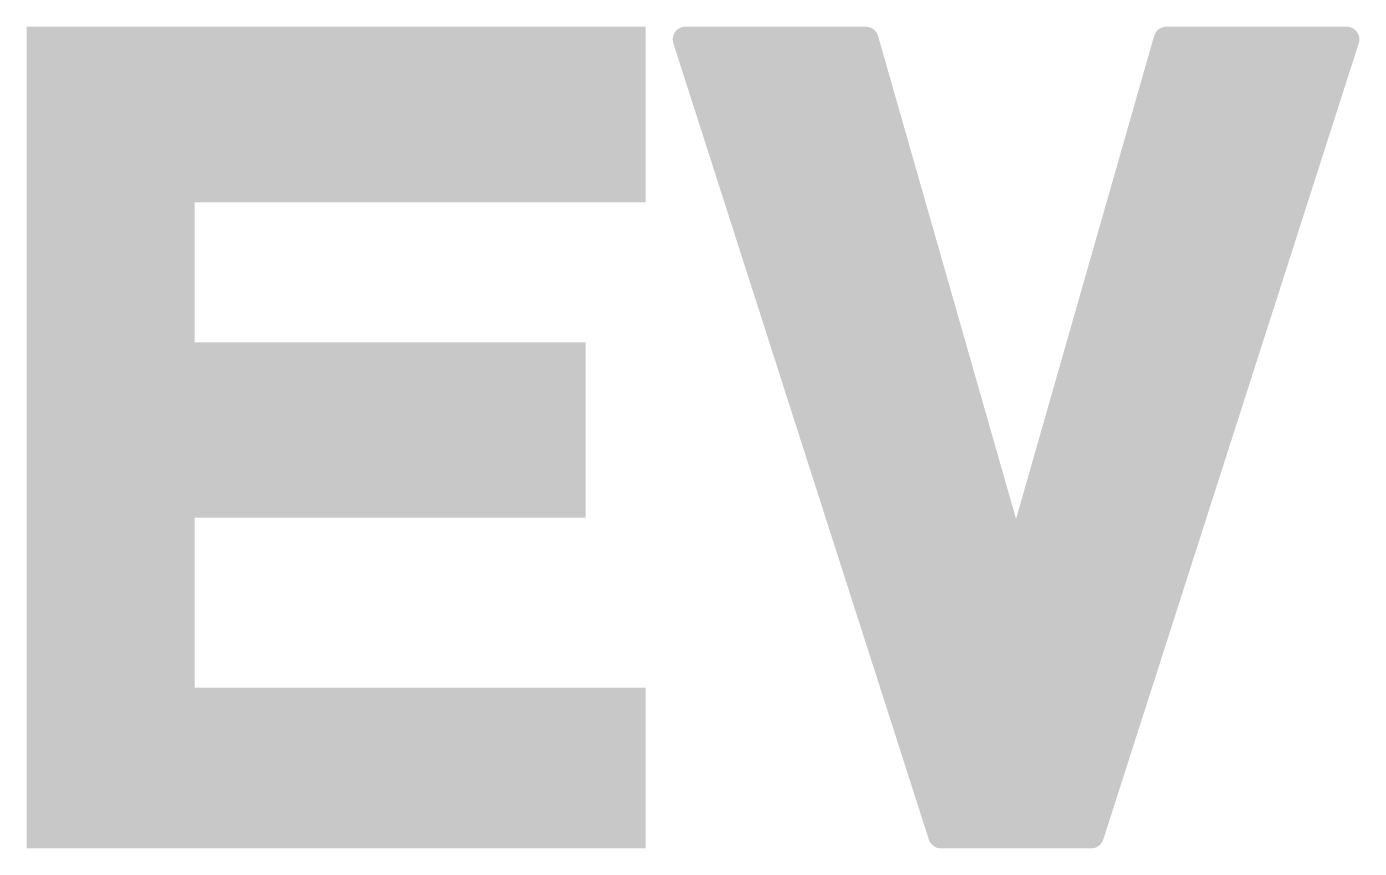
# Model space of a CAD drawing. Extents: x -3908 to 11948, y -2965 to 7442.
# Drawn here: x 3507.1 to 3690.5, y 4863.6 to 4976.7 of the extents above; entities that cross this region are included whole.
import ezdxf

# ---------------------------------------------------------------- set-up
doc = ezdxf.new("R2010")
doc.units = 0
doc.header["$MEASUREMENT"] = 0
doc.layers.get('0').update_dxf_attribs({"linetype": 'CONTINUOUS'})
doc.layers.add('2D_LINE_26', color=7, linetype='CONTINUOUS')

# ---------------------------------------------------------------- blocks, each defined once
blk = doc.blocks.new('SMOOTH_2$5')
at = {"const_width": 1.25}
blk.add_lwpolyline([(-0.62, 0, 1), (0.62, 0, 1)], format="xyb", close=True, dxfattribs=at)
blk = doc.blocks.new('SMOOTH_3$5')
at = {"const_width": 1.75}
blk.add_lwpolyline([(-0.87, 0, 1), (0.87, 0, 1)], format="xyb", close=True, dxfattribs=at)
blk = doc.blocks.new('DRAWING_89')
at = {"layer": '2D_LINE_26', "const_width": 3.5}
blk.add_lwpolyline([(-493.66, -45.05), (-411.96, -45.05), (-411.96, -65.73), (-474.01, -65.73), (-474.01, -88.49), (-420.23, -88.49), (-420.23, -109.17), (-474.01, -109.17), (-474.01, -136.06), (-411.96, -136.06), (-411.96, -154.68), (-493.66, -154.68)], close=True, dxfattribs=at)
at = {"layer": '2D_LINE_26'}
for points, const_width in [([(-493.66, -45.05), (-411.96, -45.05)], 2.5), ([(-404.72, -45.05), (-380, -45.05)], 3.5), ([(-404.72, -45.05), (-369.55, -154.68)], 3.5), ([(-379.89, -45.05), (-359.21, -117.44)], 3.5), ([(-338.52, -45.05), (-359.21, -117.44)], 3.5), ([(-313.7, -45.05), (-348.87, -154.68)], 3.5), ([(-338.42, -45.05), (-313.7, -45.05)], 3.5), ([(-493.66, -47.11), (-411.96, -47.11)], 2.5), ([(-403.99, -47.11), (-379.38, -47.11)], 2.5), ([(-339.04, -47.11), (-314.43, -47.11)], 2.5), ([(-493.66, -49.18), (-411.96, -49.18)], 2.5), ([(-403.27, -49.18), (-378.76, -49.18)], 2.5), ([(-339.66, -49.18), (-315.05, -49.18)], 2.5), ([(-493.66, -51.25), (-411.96, -51.25)], 2.5), ([(-402.65, -51.25), (-378.14, -51.25)], 2.5), ([(-340.28, -51.25), (-315.77, -51.25)], 2.5), ([(-493.66, -53.32), (-411.96, -53.32)], 2.5), ([(-402.03, -53.32), (-377.52, -53.32)], 2.5), ([(-340.8, -53.32), (-316.39, -53.32)], 2.5), ([(-493.66, -55.39), (-411.96, -55.39)], 2.5), ([(-401.3, -55.39), (-377, -55.39)], 2.5), ([(-341.42, -55.39), (-317.12, -55.39)], 2.5), ([(-493.66, -57.46), (-411.96, -57.46)], 2.5), ([(-400.68, -57.46), (-376.48, -57.46)], 2.5), ([(-342.04, -57.46), (-317.74, -57.46)], 2.5), ([(-493.66, -59.53), (-411.96, -59.53)], 2.5), ([(-399.96, -59.53), (-375.86, -59.53)], 2.5), ([(-342.66, -59.53), (-318.46, -59.53)], 2.5), ([(-493.66, -61.59), (-411.96, -61.59)], 2.5), ([(-399.34, -61.59), (-375.14, -61.59)], 2.5), ([(-343.18, -61.59), (-318.98, -61.59)], 2.5), ([(-493.66, -63.66), (-411.96, -63.66)], 2.5), ([(-398.72, -63.66), (-374.62, -63.66)], 2.5), ([(-343.8, -63.66), (-319.8, -63.66)], 2.5), ([(-493.66, -65.73), (-411.96, -65.73)], 2.5), ([(-397.99, -65.73), (-374, -65.73)], 2.5), ([(-344.42, -65.73), (-320.42, -65.73)], 2.5), ([(-493.66, -67.8), (-474.01, -67.8)], 2.5), ([(-397.37, -67.8), (-373.38, -67.8)], 2.5), ([(-344.94, -67.8), (-321.05, -67.8)], 2.5), ([(-493.66, -69.87), (-474.01, -69.87)], 2.5), ([(-396.75, -69.87), (-372.86, -69.87)], 2.5), ([(-345.56, -69.87), (-321.67, -69.87)], 2.5), ([(-493.66, -71.94), (-474.01, -71.94)], 2.5), ([(-396.03, -71.94), (-372.24, -71.94)], 2.5), ([(-346.18, -71.94), (-322.39, -71.94)], 2.5), ([(-493.66, -74.01), (-474.01, -74.01)], 2.5), ([(-395.41, -74.01), (-371.62, -74.01)], 2.5), ([(-346.8, -74.01), (-323.01, -74.01)], 2.5), ([(-493.66, -76.07), (-474.01, -76.07)], 2.5), ([(-394.68, -76.07), (-371.1, -76.07)], 2.5), ([(-347.32, -76.07), (-323.73, -76.07)], 2.5), ([(-493.66, -78.14), (-474.01, -78.14)], 2.5), ([(-394.06, -78.14), (-370.48, -78.14)], 2.5), ([(-347.94, -78.14), (-324.35, -78.14)], 2.5), ([(-493.66, -80.21), (-474.01, -80.21)], 2.5), ([(-393.34, -80.21), (-369.76, -80.21)], 2.5), ([(-348.56, -80.21), (-325.08, -80.21)], 2.5), ([(-493.66, -82.28), (-474.01, -82.28)], 2.5), ([(-392.72, -82.28), (-369.55, -82.28)], 2.5), ([(-349.07, -82.28), (-325.8, -82.28)], 2.5), ([(-493.66, -84.35), (-474.01, -84.35)], 2.5), ([(-391.99, -84.35), (-368.72, -84.35)], 2.5), ([(-349.59, -84.35), (-326.42, -84.35)], 2.5), ([(-493.66, -86.42), (-474.01, -86.42)], 2.5), ([(-391.37, -86.42), (-368, -86.42)], 2.5), ([(-350.11, -86.42), (-327.04, -86.42)], 2.5), ([(-493.66, -88.49), (-420.23, -88.49)], 2.5), ([(-390.75, -88.49), (-367.48, -88.49)], 2.5), ([(-350.83, -88.49), (-327.66, -88.49)], 2.5), ([(-493.66, -90.55), (-420.23, -90.55)], 2.5), ([(-390.03, -90.55), (-366.86, -90.55)], 2.5), ([(-351.35, -90.55), (-328.39, -90.55)], 2.5), ([(-493.66, -92.62), (-420.23, -92.62)], 2.5), ([(-389.41, -92.62), (-366.35, -92.62)], 2.5), ([(-352.07, -92.62), (-329.01, -92.62)], 2.5), ([(-493.66, -94.69), (-420.23, -94.69)], 2.5), ([(-388.69, -94.69), (-365.72, -94.69)], 2.5), ([(-352.69, -94.69), (-329.63, -94.69)], 2.5), ([(-493.66, -96.76), (-420.23, -96.76)], 2.5), ([(-388.06, -96.76), (-365.31, -96.76)], 2.5), ([(-353.21, -96.76), (-330.35, -96.76)], 2.5), ([(-493.66, -98.83), (-420.23, -98.83)], 2.5), ([(-387.44, -98.83), (-364.59, -98.83)], 2.5), ([(-353.83, -98.83), (-330.97, -98.83)], 2.5), ([(-493.66, -100.9), (-420.23, -100.9)], 2.5), ([(-386.72, -100.9), (-363.86, -100.9)], 2.5), ([(-354.35, -100.9), (-331.8, -100.9)], 2.5), ([(-493.66, -102.96), (-420.23, -102.96)], 2.5), ([(-386.1, -102.96), (-363.35, -102.96)], 2.5), ([(-355.07, -102.96), (-332.22, -102.96)], 2.5), ([(-493.66, -105.03), (-420.23, -105.03)], 2.5), ([(-385.48, -105.03), (-362.73, -105.03)], 2.5), ([(-355.59, -105.03), (-332.94, -105.03)], 2.5), ([(-493.66, -107.1), (-420.23, -107.1)], 2.5), ([(-384.75, -107.1), (-362.31, -107.1)], 2.5), ([(-356.21, -107.1), (-333.66, -107.1)], 2.5), ([(-493.66, -109.17), (-420.23, -109.17)], 2.5), ([(-384.24, -109.17), (-361.59, -109.17)], 2.5), ([(-356.73, -109.17), (-334.39, -109.17)], 2.5), ([(-493.66, -111.24), (-474.01, -111.24)], 2.5), ([(-383.31, -111.24), (-360.97, -111.24)], 2.5), ([(-357.35, -111.24), (-335.11, -111.24)], 2.5), ([(-493.66, -113.31), (-474.01, -113.31)], 2.5), ([(-382.69, -113.31), (-360.35, -113.31)], 2.5), ([(-357.97, -113.31), (-335.73, -113.31)], 2.5), ([(-493.66, -115.38), (-474.01, -115.38)], 2.5), ([(-381.96, -115.38), (-359.93, -115.38)], 2.5), ([(-358.49, -115.38), (-336.35, -115.38)], 2.5), ([(-493.66, -117.44), (-474.01, -117.44)], 2.5), ([(-381.34, -117.44), (-337.08, -117.44)], 2.5), ([(-493.66, -119.51), (-474.01, -119.51)], 2.5), ([(-380.72, -119.51), (-337.59, -119.51)], 2.5), ([(-493.66, -121.58), (-474.01, -121.58)], 2.5), ([(-380.1, -121.58), (-338.42, -121.58)], 2.5), ([(-493.66, -123.65), (-474.01, -123.65)], 2.5), ([(-379.48, -123.65), (-339.04, -123.65)], 2.5), ([(-493.66, -125.72), (-474.01, -125.72)], 2.5), ([(-378.76, -125.72), (-339.56, -125.72)], 2.5), ([(-493.66, -127.79), (-474.01, -127.79)], 2.5), ([(-378.14, -127.79), (-340.39, -127.79)], 2.5), ([(-493.66, -129.86), (-474.01, -129.86)], 2.5), ([(-377.52, -129.86), (-341.01, -129.86)], 2.5), ([(-493.66, -131.92), (-474.01, -131.92)], 2.5), ([(-376.79, -131.92), (-341.73, -131.92)], 2.5), ([(-493.66, -133.99), (-474.01, -133.99)], 2.5), ([(-376.07, -133.99), (-342.25, -133.99)], 2.5), ([(-493.66, -136.06), (-411.96, -136.06)], 2.5), ([(-375.45, -136.06), (-342.97, -136.06)], 2.5), ([(-493.66, -138.13), (-411.96, -138.13)], 2.5), ([(-374.72, -138.13), (-343.59, -138.13)], 2.5), ([(-493.66, -140.2), (-411.96, -140.2)], 2.5), ([(-374.1, -140.2), (-344.32, -140.2)], 2.5), ([(-493.66, -142.27), (-411.96, -142.27)], 2.5), ([(-373.48, -142.27), (-344.94, -142.27)], 2.5), ([(-493.66, -144.33), (-411.96, -144.33)], 2.5), ([(-372.86, -144.33), (-345.56, -144.33)], 2.5), ([(-493.66, -146.4), (-411.96, -146.4)], 2.5), ([(-372.14, -146.4), (-346.28, -146.4)], 2.5), ([(-493.66, -148.47), (-411.96, -148.47)], 2.5), ([(-371.62, -148.47), (-346.8, -148.47)], 2.5), ([(-493.66, -150.54), (-411.96, -150.54)], 2.5), ([(-370.79, -150.54), (-347.52, -150.54)], 2.5), ([(-493.66, -152.61), (-411.96, -152.61)], 2.5), ([(-370.17, -152.61), (-348.25, -152.61)], 2.5), ([(-493.66, -154.68), (-411.96, -154.68)], 2.5), ([(-369.55, -154.68), (-348.87, -154.68)], 3.5)]:
    blk.add_lwpolyline(points, dxfattribs=dict(at, const_width=const_width))
for name, p in [('SMOOTH_3$5', (-493.66, -45.05)), ('SMOOTH_2$5', (-493.66, -45.05)), ('SMOOTH_3$5', (-411.96, -45.05)), ('SMOOTH_2$5', (-411.96, -45.05)), ('SMOOTH_3$5', (-404.72, -45.05)), ('SMOOTH_3$5', (-404.72, -45.05)), ('SMOOTH_3$5', (-380, -45.05)), ('SMOOTH_3$5', (-379.89, -45.05)), ('SMOOTH_3$5', (-338.52, -45.05)), ('SMOOTH_3$5', (-338.42, -45.05)), ('SMOOTH_3$5', (-313.7, -45.05)), ('SMOOTH_3$5', (-313.7, -45.05)), ('SMOOTH_2$5', (-493.66, -47.11)), ('SMOOTH_2$5', (-411.96, -47.11)), ('SMOOTH_2$5', (-403.99, -47.11)), ('SMOOTH_2$5', (-379.38, -47.11)), ('SMOOTH_2$5', (-339.04, -47.11)), ('SMOOTH_2$5', (-314.43, -47.11)), ('SMOOTH_2$5', (-493.66, -49.18)), ('SMOOTH_2$5', (-411.96, -49.18)), ('SMOOTH_2$5', (-403.27, -49.18)), ('SMOOTH_2$5', (-378.76, -49.18)), ('SMOOTH_2$5', (-339.66, -49.18)), ('SMOOTH_2$5', (-315.05, -49.18)), ('SMOOTH_2$5', (-493.66, -51.25)), ('SMOOTH_2$5', (-411.96, -51.25)), ('SMOOTH_2$5', (-402.65, -51.25)), ('SMOOTH_2$5', (-378.14, -51.25)), ('SMOOTH_2$5', (-340.28, -51.25)), ('SMOOTH_2$5', (-315.77, -51.25)), ('SMOOTH_2$5', (-493.66, -53.32)), ('SMOOTH_2$5', (-411.96, -53.32)), ('SMOOTH_2$5', (-402.03, -53.32)), ('SMOOTH_2$5', (-377.52, -53.32)), ('SMOOTH_2$5', (-340.8, -53.32)), ('SMOOTH_2$5', (-316.39, -53.32)), ('SMOOTH_2$5', (-493.66, -55.39)), ('SMOOTH_2$5', (-411.96, -55.39)), ('SMOOTH_2$5', (-401.3, -55.39)), ('SMOOTH_2$5', (-377, -55.39)), ('SMOOTH_2$5', (-341.42, -55.39)), ('SMOOTH_2$5', (-317.12, -55.39)), ('SMOOTH_2$5', (-493.66, -57.46)), ('SMOOTH_2$5', (-411.96, -57.46)), ('SMOOTH_2$5', (-400.68, -57.46)), ('SMOOTH_2$5', (-376.48, -57.46)), ('SMOOTH_2$5', (-342.04, -57.46)), ('SMOOTH_2$5', (-317.74, -57.46)), ('SMOOTH_2$5', (-493.66, -59.53)), ('SMOOTH_2$5', (-411.96, -59.53)), ('SMOOTH_2$5', (-399.96, -59.53)), ('SMOOTH_2$5', (-375.86, -59.53)), ('SMOOTH_2$5', (-342.66, -59.53)), ('SMOOTH_2$5', (-318.46, -59.53)), ('SMOOTH_2$5', (-493.66, -61.59)), ('SMOOTH_2$5', (-411.96, -61.59)), ('SMOOTH_2$5', (-399.34, -61.59)), ('SMOOTH_2$5', (-375.14, -61.59)), ('SMOOTH_2$5', (-343.18, -61.59)), ('SMOOTH_2$5', (-318.98, -61.59)), ('SMOOTH_2$5', (-493.66, -63.66)), ('SMOOTH_3$5', (-474.01, -65.73)), ('SMOOTH_3$5', (-411.96, -65.73)), ('SMOOTH_2$5', (-411.96, -63.66)), ('SMOOTH_2$5', (-398.72, -63.66)), ('SMOOTH_2$5', (-374.62, -63.66)), ('SMOOTH_2$5', (-343.8, -63.66)), ('SMOOTH_2$5', (-319.8, -63.66)), ('SMOOTH_2$5', (-493.66, -65.73)), ('SMOOTH_2$5', (-411.96, -65.73)), ('SMOOTH_2$5', (-397.99, -65.73)), ('SMOOTH_2$5', (-374, -65.73)), ('SMOOTH_2$5', (-344.42, -65.73)), ('SMOOTH_2$5', (-320.42, -65.73)), ('SMOOTH_2$5', (-493.66, -67.8)), ('SMOOTH_2$5', (-474.01, -67.8)), ('SMOOTH_2$5', (-397.37, -67.8)), ('SMOOTH_2$5', (-373.38, -67.8)), ('SMOOTH_2$5', (-344.94, -67.8)), ('SMOOTH_2$5', (-321.05, -67.8)), ('SMOOTH_2$5', (-493.66, -69.87)), ('SMOOTH_2$5', (-474.01, -69.87)), ('SMOOTH_2$5', (-396.75, -69.87)), ('SMOOTH_2$5', (-372.86, -69.87)), ('SMOOTH_2$5', (-345.56, -69.87)), ('SMOOTH_2$5', (-321.67, -69.87)), ('SMOOTH_2$5', (-493.66, -71.94)), ('SMOOTH_2$5', (-474.01, -71.94)), ('SMOOTH_2$5', (-396.03, -71.94)), ('SMOOTH_2$5', (-372.24, -71.94)), ('SMOOTH_2$5', (-346.18, -71.94)), ('SMOOTH_2$5', (-322.39, -71.94)), ('SMOOTH_2$5', (-493.66, -74.01)), ('SMOOTH_2$5', (-474.01, -74.01)), ('SMOOTH_2$5', (-395.41, -74.01)), ('SMOOTH_2$5', (-371.62, -74.01)), ('SMOOTH_2$5', (-346.8, -74.01)), ('SMOOTH_2$5', (-323.01, -74.01)), ('SMOOTH_2$5', (-493.66, -76.07)), ('SMOOTH_2$5', (-474.01, -76.07)), ('SMOOTH_2$5', (-394.68, -76.07)), ('SMOOTH_2$5', (-371.1, -76.07)), ('SMOOTH_2$5', (-347.32, -76.07)), ('SMOOTH_2$5', (-323.73, -76.07)), ('SMOOTH_2$5', (-493.66, -78.14)), ('SMOOTH_2$5', (-474.01, -78.14)), ('SMOOTH_2$5', (-394.06, -78.14)), ('SMOOTH_2$5', (-370.48, -78.14)), ('SMOOTH_2$5', (-347.94, -78.14)), ('SMOOTH_2$5', (-324.35, -78.14)), ('SMOOTH_2$5', (-493.66, -80.21)), ('SMOOTH_2$5', (-474.01, -80.21)), ('SMOOTH_2$5', (-393.34, -80.21)), ('SMOOTH_2$5', (-369.76, -80.21)), ('SMOOTH_2$5', (-348.56, -80.21)), ('SMOOTH_2$5', (-325.08, -80.21)), ('SMOOTH_2$5', (-493.66, -82.28)), ('SMOOTH_2$5', (-474.01, -82.28)), ('SMOOTH_2$5', (-392.72, -82.28)), ('SMOOTH_2$5', (-369.55, -82.28)), ('SMOOTH_2$5', (-349.07, -82.28)), ('SMOOTH_2$5', (-325.8, -82.28)), ('SMOOTH_2$5', (-493.66, -84.35)), ('SMOOTH_2$5', (-474.01, -84.35)), ('SMOOTH_2$5', (-391.99, -84.35)), ('SMOOTH_2$5', (-368.72, -84.35)), ('SMOOTH_2$5', (-349.59, -84.35)), ('SMOOTH_2$5', (-326.42, -84.35)), ('SMOOTH_2$5', (-493.66, -86.42)), ('SMOOTH_2$5', (-474.01, -86.42)), ('SMOOTH_2$5', (-391.37, -86.42)), ('SMOOTH_2$5', (-368, -86.42)), ('SMOOTH_2$5', (-350.11, -86.42)), ('SMOOTH_2$5', (-327.04, -86.42)), ('SMOOTH_2$5', (-493.66, -88.49)), ('SMOOTH_3$5', (-474.01, -88.49)), ('SMOOTH_3$5', (-420.23, -88.49)), ('SMOOTH_2$5', (-420.23, -88.49)), ('SMOOTH_2$5', (-390.75, -88.49)), ('SMOOTH_2$5', (-367.48, -88.49)), ('SMOOTH_2$5', (-350.83, -88.49)), ('SMOOTH_2$5', (-327.66, -88.49)), ('SMOOTH_2$5', (-493.66, -90.55)), ('SMOOTH_2$5', (-420.23, -90.55)), ('SMOOTH_2$5', (-390.03, -90.55)), ('SMOOTH_2$5', (-366.86, -90.55)), ('SMOOTH_2$5', (-351.35, -90.55)), ('SMOOTH_2$5', (-328.39, -90.55)), ('SMOOTH_2$5', (-493.66, -92.62)), ('SMOOTH_2$5', (-420.23, -92.62)), ('SMOOTH_2$5', (-389.41, -92.62)), ('SMOOTH_2$5', (-366.35, -92.62)), ('SMOOTH_2$5', (-352.07, -92.62)), ('SMOOTH_2$5', (-329.01, -92.62)), ('SMOOTH_2$5', (-493.66, -94.69)), ('SMOOTH_2$5', (-420.23, -94.69)), ('SMOOTH_2$5', (-388.69, -94.69)), ('SMOOTH_2$5', (-365.72, -94.69)), ('SMOOTH_2$5', (-352.69, -94.69)), ('SMOOTH_2$5', (-329.63, -94.69)), ('SMOOTH_2$5', (-493.66, -96.76)), ('SMOOTH_2$5', (-420.23, -96.76)), ('SMOOTH_2$5', (-388.06, -96.76)), ('SMOOTH_2$5', (-365.31, -96.76)), ('SMOOTH_2$5', (-353.21, -96.76)), ('SMOOTH_2$5', (-330.35, -96.76)), ('SMOOTH_2$5', (-493.66, -98.83)), ('SMOOTH_2$5', (-420.23, -98.83)), ('SMOOTH_2$5', (-387.44, -98.83)), ('SMOOTH_2$5', (-364.59, -98.83)), ('SMOOTH_2$5', (-353.83, -98.83)), ('SMOOTH_2$5', (-330.97, -98.83)), ('SMOOTH_2$5', (-493.66, -100.9)), ('SMOOTH_2$5', (-420.23, -100.9)), ('SMOOTH_2$5', (-386.72, -100.9)), ('SMOOTH_2$5', (-363.86, -100.9)), ('SMOOTH_2$5', (-354.35, -100.9)), ('SMOOTH_2$5', (-331.8, -100.9)), ('SMOOTH_2$5', (-493.66, -102.96)), ('SMOOTH_2$5', (-420.23, -102.96)), ('SMOOTH_2$5', (-386.1, -102.96)), ('SMOOTH_2$5', (-363.35, -102.96)), ('SMOOTH_2$5', (-355.07, -102.96)), ('SMOOTH_2$5', (-332.22, -102.96)), ('SMOOTH_2$5', (-493.66, -105.03)), ('SMOOTH_2$5', (-420.23, -105.03)), ('SMOOTH_2$5', (-385.48, -105.03)), ('SMOOTH_2$5', (-362.73, -105.03)), ('SMOOTH_2$5', (-355.59, -105.03)), ('SMOOTH_2$5', (-332.94, -105.03)), ('SMOOTH_2$5', (-493.66, -107.1)), ('SMOOTH_2$5', (-420.23, -107.1)), ('SMOOTH_2$5', (-384.75, -107.1)), ('SMOOTH_2$5', (-362.31, -107.1)), ('SMOOTH_2$5', (-356.21, -107.1)), ('SMOOTH_2$5', (-333.66, -107.1)), ('SMOOTH_2$5', (-493.66, -109.17)), ('SMOOTH_3$5', (-474.01, -109.17)), ('SMOOTH_3$5', (-420.23, -109.17)), ('SMOOTH_2$5', (-420.23, -109.17)), ('SMOOTH_2$5', (-384.24, -109.17)), ('SMOOTH_2$5', (-361.59, -109.17)), ('SMOOTH_2$5', (-356.73, -109.17)), ('SMOOTH_2$5', (-334.39, -109.17)), ('SMOOTH_2$5', (-493.66, -111.24)), ('SMOOTH_2$5', (-474.01, -111.24)), ('SMOOTH_2$5', (-383.31, -111.24)), ('SMOOTH_2$5', (-360.97, -111.24)), ('SMOOTH_2$5', (-357.35, -111.24)), ('SMOOTH_2$5', (-335.11, -111.24)), ('SMOOTH_2$5', (-493.66, -113.31)), ('SMOOTH_2$5', (-474.01, -113.31)), ('SMOOTH_2$5', (-382.69, -113.31)), ('SMOOTH_2$5', (-360.35, -113.31)), ('SMOOTH_2$5', (-357.97, -113.31)), ('SMOOTH_2$5', (-335.73, -113.31)), ('SMOOTH_2$5', (-493.66, -115.38)), ('SMOOTH_2$5', (-474.01, -115.38)), ('SMOOTH_2$5', (-381.96, -115.38)), ('SMOOTH_2$5', (-359.93, -115.38)), ('SMOOTH_2$5', (-358.49, -115.38)), ('SMOOTH_2$5', (-336.35, -115.38)), ('SMOOTH_2$5', (-493.66, -117.44)), ('SMOOTH_2$5', (-474.01, -117.44)), ('SMOOTH_2$5', (-381.34, -117.44)), ('SMOOTH_3$5', (-359.21, -117.44)), ('SMOOTH_3$5', (-359.21, -117.44)), ('SMOOTH_2$5', (-337.08, -117.44)), ('SMOOTH_2$5', (-493.66, -119.51)), ('SMOOTH_2$5', (-474.01, -119.51)), ('SMOOTH_2$5', (-380.72, -119.51)), ('SMOOTH_2$5', (-337.59, -119.51)), ('SMOOTH_2$5', (-493.66, -121.58)), ('SMOOTH_2$5', (-474.01, -121.58)), ('SMOOTH_2$5', (-380.1, -121.58)), ('SMOOTH_2$5', (-338.42, -121.58)), ('SMOOTH_2$5', (-493.66, -123.65)), ('SMOOTH_2$5', (-474.01, -123.65)), ('SMOOTH_2$5', (-379.48, -123.65)), ('SMOOTH_2$5', (-339.04, -123.65)), ('SMOOTH_2$5', (-493.66, -125.72)), ('SMOOTH_2$5', (-474.01, -125.72)), ('SMOOTH_2$5', (-378.76, -125.72)), ('SMOOTH_2$5', (-339.56, -125.72)), ('SMOOTH_2$5', (-493.66, -127.79)), ('SMOOTH_2$5', (-474.01, -127.79)), ('SMOOTH_2$5', (-378.14, -127.79)), ('SMOOTH_2$5', (-340.39, -127.79)), ('SMOOTH_2$5', (-493.66, -129.86)), ('SMOOTH_2$5', (-474.01, -129.86)), ('SMOOTH_2$5', (-377.52, -129.86)), ('SMOOTH_2$5', (-341.01, -129.86)), ('SMOOTH_2$5', (-493.66, -131.92)), ('SMOOTH_2$5', (-474.01, -131.92)), ('SMOOTH_2$5', (-376.79, -131.92)), ('SMOOTH_2$5', (-341.73, -131.92)), ('SMOOTH_2$5', (-493.66, -133.99)), ('SMOOTH_2$5', (-474.01, -133.99)), ('SMOOTH_2$5', (-376.07, -133.99)), ('SMOOTH_2$5', (-342.25, -133.99)), ('SMOOTH_2$5', (-493.66, -136.06)), ('SMOOTH_3$5', (-474.01, -136.06)), ('SMOOTH_3$5', (-411.96, -136.06)), ('SMOOTH_2$5', (-411.96, -136.06)), ('SMOOTH_2$5', (-375.45, -136.06)), ('SMOOTH_2$5', (-342.97, -136.06)), ('SMOOTH_2$5', (-493.66, -138.13)), ('SMOOTH_2$5', (-411.96, -138.13)), ('SMOOTH_2$5', (-374.72, -138.13)), ('SMOOTH_2$5', (-343.59, -138.13)), ('SMOOTH_2$5', (-493.66, -140.2)), ('SMOOTH_2$5', (-411.96, -140.2)), ('SMOOTH_2$5', (-374.1, -140.2)), ('SMOOTH_2$5', (-344.32, -140.2)), ('SMOOTH_2$5', (-493.66, -142.27)), ('SMOOTH_2$5', (-411.96, -142.27)), ('SMOOTH_2$5', (-373.48, -142.27)), ('SMOOTH_2$5', (-344.94, -142.27)), ('SMOOTH_2$5', (-493.66, -144.33)), ('SMOOTH_2$5', (-411.96, -144.33)), ('SMOOTH_2$5', (-372.86, -144.33)), ('SMOOTH_2$5', (-345.56, -144.33)), ('SMOOTH_2$5', (-493.66, -146.4)), ('SMOOTH_2$5', (-411.96, -146.4)), ('SMOOTH_2$5', (-372.14, -146.4)), ('SMOOTH_2$5', (-346.28, -146.4)), ('SMOOTH_2$5', (-493.66, -148.47)), ('SMOOTH_2$5', (-411.96, -148.47)), ('SMOOTH_2$5', (-371.62, -148.47)), ('SMOOTH_2$5', (-346.8, -148.47)), ('SMOOTH_2$5', (-493.66, -150.54)), ('SMOOTH_2$5', (-411.96, -150.54)), ('SMOOTH_2$5', (-370.79, -150.54)), ('SMOOTH_2$5', (-347.52, -150.54)), ('SMOOTH_2$5', (-493.66, -152.61)), ('SMOOTH_2$5', (-411.96, -152.61)), ('SMOOTH_2$5', (-370.17, -152.61)), ('SMOOTH_2$5', (-348.25, -152.61)), ('SMOOTH_3$5', (-493.66, -154.68)), ('SMOOTH_2$5', (-493.66, -154.68)), ('SMOOTH_3$5', (-411.96, -154.68)), ('SMOOTH_2$5', (-411.96, -154.68)), ('SMOOTH_3$5', (-369.55, -154.68)), ('SMOOTH_3$5', (-369.55, -154.68)), ('SMOOTH_3$5', (-348.87, -154.68)), ('SMOOTH_3$5', (-348.87, -154.68))]:
    blk.add_blockref(name, p, dxfattribs=at)

msp = doc.modelspace()

# ---------------------------------------------------------------- block references
msp.add_blockref('DRAWING_89', (4002.5, 5020))

doc.saveas('drawing.dxf')
